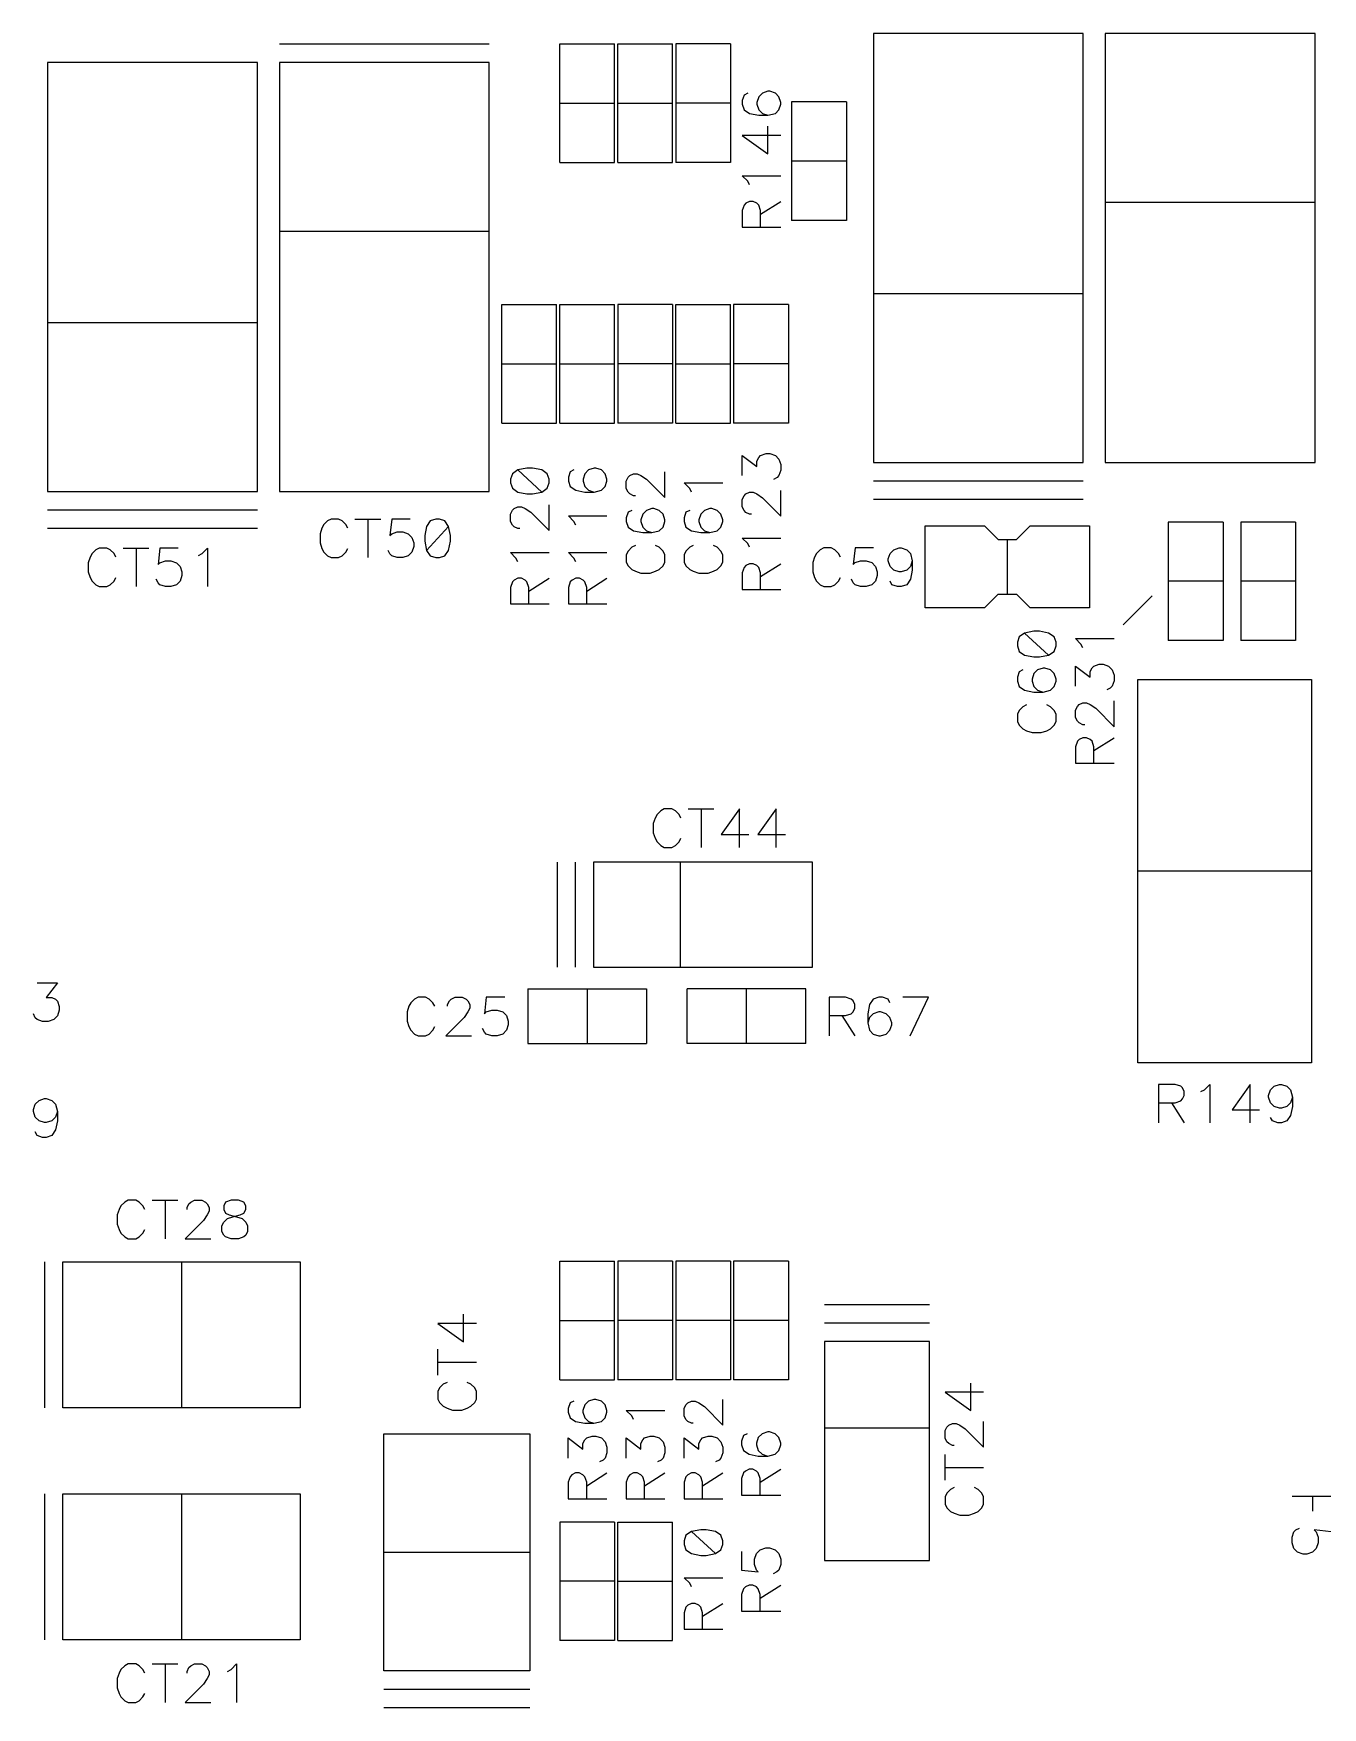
# Model space of a CAD drawing. Extents: x 295 to 953, y 10 to 290.
# Drawn here: x 650.1 to 715.1, y 92.8 to 177.2 of the extents above; entities that cross this region are included whole.
import ezdxf

# ---------------------------------------------------------------- set-up
doc = ezdxf.new("R2010")
doc.units = 0
doc.header["$LTSCALE"] = 5
doc.header["$MEASUREMENT"] = 0
doc.layers.add('DV-PEI-A6_BSK', color=2, linetype='CONTINUOUS')

msp = doc.modelspace()

# ---------------------------------------------------------------- linework, layer by layer
at = {"layer": 'DV-PEI-A6_BSK', "color": 7}
for p, q in [((692.46, 177.168), (692.46, 155.547)), ((703.04, 177.168), (692.46, 177.168)), ((703.04, 155.547), (703.04, 177.168)), ((704.144, 177.168), (704.144, 155.547)), ((714.724, 177.168), (704.144, 177.168)), ((714.724, 155.547), (714.724, 177.168)), ((673.099, 176.625), (662.519, 176.625)), ((676.651, 170.672), (676.651, 176.648)), ((676.651, 176.648), (679.414, 176.648)), ((679.414, 170.672), (679.414, 176.648)), ((679.572, 170.672), (679.572, 176.648)), ((679.572, 176.648), (682.335, 176.648)), ((682.335, 170.672), (682.335, 176.648)), ((682.493, 176.648), (682.493, 170.672)), ((685.256, 176.648), (682.493, 176.648)), ((685.256, 176.648), (685.256, 170.672)), ((650.835, 175.707), (650.835, 154.086)), ((661.415, 175.707), (650.835, 175.707)), ((661.415, 154.086), (661.415, 175.707)), ((662.519, 175.707), (662.519, 154.086)), ((673.099, 175.707), (662.519, 175.707)), ((673.099, 154.086), (673.099, 175.707)), ((685.946, 174.066), (685.852, 173.791)), ((685.852, 173.791), (685.852, 173.604)), ((686.127, 174.159), (685.946, 174.066)), ((686.682, 173.972), (686.588, 173.698)), ((686.869, 174.159), (686.682, 173.972)), ((687.143, 174.253), (686.869, 174.159)), ((687.237, 174.253), (687.143, 174.253)), ((687.517, 174.159), (687.237, 174.253)), ((687.698, 173.972), (687.517, 174.159)), ((687.792, 173.698), (687.698, 173.972)), ((676.651, 173.663), (679.414, 173.663)), ((679.572, 173.663), (682.335, 173.663)), ((685.256, 173.663), (682.493, 173.663)), ((685.852, 173.604), (685.946, 173.324)), ((685.946, 173.324), (686.22, 173.143)), ((686.22, 173.143), (686.682, 173.049)), ((686.588, 173.698), (686.588, 173.604)), ((686.588, 173.604), (686.682, 173.324)), ((686.682, 173.324), (686.869, 173.143)), ((686.682, 173.049), (687.143, 173.049)), ((686.869, 173.143), (687.143, 173.049)), ((687.143, 173.049), (687.517, 173.143)), ((687.517, 173.143), (687.698, 173.324)), ((687.698, 173.324), (687.792, 173.604)), ((687.792, 173.604), (687.792, 173.698)), ((688.335, 173.727), (688.335, 167.751)), ((691.098, 173.727), (688.335, 173.727)), ((691.098, 173.727), (691.098, 167.751)), ((687.143, 171.11), (687.143, 172.494)), ((687.792, 172.033), (685.852, 172.033)), ((685.852, 172.033), (687.143, 171.11)), ((676.651, 170.672), (679.414, 170.672)), ((679.572, 170.672), (682.335, 170.672)), ((685.256, 170.672), (682.493, 170.672)), ((691.098, 170.742), (688.335, 170.742)), ((686.127, 169.719), (685.852, 170)), ((685.852, 170), (687.792, 170)), ((686.22, 169.538), (686.127, 169.719)), ((685.946, 168.522), (685.852, 168.241)), ((685.852, 168.241), (685.852, 167.412)), ((686.033, 168.615), (685.946, 168.522)), ((686.22, 168.703), (686.033, 168.615)), ((686.407, 168.703), (686.22, 168.703)), ((686.588, 168.615), (686.407, 168.703)), ((686.682, 168.522), (686.588, 168.615)), ((686.775, 168.241), (686.682, 168.522)), ((686.775, 168.06), (687.792, 168.703)), ((686.775, 167.412), (686.775, 168.241)), ((714.724, 168.656), (704.144, 168.656)), ((673.099, 167.196), (662.519, 167.196)), ((685.852, 167.412), (687.792, 167.412)), ((691.098, 167.751), (688.335, 167.751)), ((692.46, 164.059), (703.04, 164.059)), ((673.73, 157.527), (673.73, 163.504)), ((673.73, 163.504), (676.493, 163.504)), ((676.493, 157.527), (676.493, 163.504)), ((676.651, 157.527), (676.651, 163.504)), ((676.651, 163.504), (679.414, 163.504)), ((679.414, 157.527), (679.414, 163.504)), ((679.572, 163.504), (679.572, 157.527)), ((682.335, 163.504), (679.572, 163.504)), ((682.335, 163.504), (682.335, 157.527)), ((682.493, 157.527), (682.493, 163.504)), ((682.493, 163.504), (685.256, 163.504)), ((685.256, 157.527), (685.256, 163.504)), ((685.414, 163.504), (685.414, 157.527)), ((688.177, 163.504), (685.414, 163.504)), ((688.177, 163.504), (688.177, 157.527)), ((650.835, 162.598), (661.415, 162.598)), ((673.73, 160.518), (676.493, 160.518)), ((676.651, 160.518), (679.414, 160.518)), ((682.335, 160.518), (679.572, 160.518)), ((682.493, 160.518), (685.256, 160.518)), ((688.177, 160.518), (685.414, 160.518)), ((673.73, 157.527), (676.493, 157.527)), ((676.651, 157.527), (679.414, 157.527)), ((682.335, 157.527), (679.572, 157.527)), ((682.493, 157.527), (685.256, 157.527)), ((688.177, 157.527), (685.414, 157.527)), ((674.998, 155.266), (674.536, 155.173)), ((675.278, 155.266), (674.998, 155.266)), ((675.74, 155.173), (675.278, 155.266)), ((678.38, 155.266), (678.106, 155.173)), ((678.474, 155.266), (678.38, 155.266)), ((678.754, 155.173), (678.474, 155.266)), ((685.852, 154.887), (685.852, 155.903)), ((685.852, 155.903), (686.588, 155.348)), ((686.588, 155.623), (686.682, 155.81)), ((686.588, 155.348), (686.588, 155.623)), ((686.682, 155.81), (686.775, 155.903)), ((686.775, 155.903), (687.05, 155.997)), ((687.05, 155.997), (687.237, 155.997)), ((687.237, 155.997), (687.517, 155.903)), ((687.517, 155.903), (687.698, 155.716)), ((687.698, 155.716), (687.792, 155.442)), ((687.792, 155.442), (687.792, 155.161)), ((692.46, 155.547), (703.04, 155.547)), ((704.144, 155.547), (714.724, 155.547)), ((674.262, 154.986), (674.168, 154.711)), ((674.168, 154.711), (674.168, 154.524)), ((674.168, 154.524), (674.262, 154.25)), ((674.536, 155.173), (674.262, 154.986)), ((674.536, 155.173), (675.74, 154.063)), ((676.014, 154.986), (675.74, 155.173)), ((676.108, 154.711), (676.014, 154.986)), ((676.014, 154.25), (676.108, 154.524)), ((676.108, 154.524), (676.108, 154.711)), ((677.183, 155.079), (677.089, 154.805)), ((677.089, 154.805), (677.089, 154.618)), ((677.089, 154.618), (677.183, 154.337)), ((677.364, 155.173), (677.183, 155.079)), ((677.919, 154.986), (677.825, 154.711)), ((677.825, 154.711), (677.825, 154.618)), ((677.825, 154.618), (677.919, 154.337)), ((678.106, 155.173), (677.919, 154.986)), ((678.935, 154.986), (678.754, 155.173)), ((679.029, 154.711), (678.935, 154.986)), ((678.935, 154.337), (679.029, 154.618)), ((679.029, 154.618), (679.029, 154.711)), ((679.999, 154.618), (680.092, 154.805)), ((679.999, 154.244), (679.999, 154.618)), ((680.092, 154.805), (680.186, 154.898)), ((680.186, 154.898), (680.367, 154.986)), ((680.367, 154.986), (680.554, 154.986)), ((680.554, 154.986), (680.741, 154.898)), ((680.741, 154.898), (681.021, 154.711)), ((681.021, 154.711), (681.95, 153.782)), ((681.95, 153.782), (681.95, 155.079)), ((683.2, 154.244), (682.92, 154.524)), ((682.92, 154.524), (684.871, 154.524)), ((687.605, 154.793), (687.424, 154.7)), ((687.698, 154.887), (687.605, 154.793)), ((687.792, 155.161), (687.698, 154.887)), ((692.46, 154.63), (703.04, 154.63)), ((650.835, 154.086), (661.415, 154.086)), ((662.519, 154.086), (673.099, 154.086)), ((674.262, 154.25), (674.536, 154.063)), ((674.536, 154.063), (674.998, 153.969)), ((674.998, 153.969), (675.278, 153.969)), ((675.278, 153.969), (675.74, 154.063)), ((675.74, 154.063), (676.014, 154.25)), ((677.183, 154.337), (677.457, 154.156)), ((677.457, 154.156), (677.919, 154.063)), ((677.919, 154.337), (678.106, 154.156)), ((677.919, 154.063), (678.38, 154.063)), ((678.106, 154.156), (678.38, 154.063)), ((678.38, 154.063), (678.754, 154.156)), ((678.754, 154.156), (678.935, 154.337)), ((680.092, 154.063), (679.999, 154.244)), ((680.186, 153.969), (680.092, 154.063)), ((680.367, 153.876), (680.186, 153.969)), ((680.46, 153.876), (680.367, 153.876)), ((683.288, 154.063), (683.2, 154.244)), ((685.852, 153.683), (685.946, 153.87)), ((685.852, 153.315), (685.852, 153.683)), ((685.946, 153.87), (686.033, 153.964)), ((686.033, 153.964), (686.22, 154.051)), ((686.22, 154.051), (686.407, 154.051)), ((686.407, 154.051), (686.588, 153.964)), ((686.588, 153.964), (686.869, 153.777)), ((686.869, 153.777), (687.792, 152.854)), ((687.792, 152.854), (687.792, 154.145)), ((692.46, 153.706), (703.04, 153.706)), ((650.835, 153.169), (661.415, 153.169)), ((665.125, 152.702), (664.944, 152.608)), ((665.499, 152.702), (665.125, 152.702)), ((665.68, 152.608), (665.499, 152.702)), ((666.328, 152.702), (667.625, 152.702)), ((666.977, 152.702), (666.977, 150.756)), ((668.18, 152.702), (668.087, 151.866)), ((669.103, 152.702), (668.18, 152.702)), ((670.4, 152.702), (670.12, 152.608)), ((670.581, 152.702), (670.4, 152.702)), ((670.862, 152.608), (670.581, 152.702)), ((674.168, 152.953), (674.262, 153.14)), ((674.168, 152.585), (674.168, 152.953)), ((674.262, 153.14), (674.349, 153.233)), ((674.349, 153.233), (674.536, 153.321)), ((674.536, 153.321), (674.723, 153.321)), ((674.723, 153.321), (674.904, 153.233)), ((674.904, 153.233), (675.185, 153.046)), ((675.185, 153.046), (676.108, 152.123)), ((676.108, 152.123), (676.108, 153.414)), ((677.364, 152.585), (677.089, 152.859)), ((677.089, 152.859), (679.029, 152.859)), ((680.092, 153.04), (679.999, 152.76)), ((679.999, 152.76), (679.999, 152.573)), ((680.279, 153.134), (680.092, 153.04)), ((680.834, 152.947), (680.741, 152.667)), ((681.021, 153.134), (680.834, 152.947)), ((681.296, 153.227), (681.021, 153.134)), ((681.389, 153.227), (681.296, 153.227)), ((681.669, 153.134), (681.389, 153.227)), ((681.856, 152.947), (681.669, 153.134)), ((681.95, 152.667), (681.856, 152.947)), ((683.013, 153.04), (682.92, 152.76)), ((682.92, 152.76), (682.92, 152.573)), ((683.2, 153.134), (683.013, 153.04)), ((683.755, 152.947), (683.662, 152.667)), ((683.942, 153.134), (683.755, 152.947)), ((684.217, 153.227), (683.942, 153.134)), ((684.31, 153.227), (684.217, 153.227)), ((684.59, 153.134), (684.31, 153.227)), ((684.777, 152.947), (684.59, 153.134)), ((684.871, 152.667), (684.777, 152.947)), ((685.946, 153.128), (685.852, 153.315)), ((686.033, 153.035), (685.946, 153.128)), ((686.22, 152.947), (686.033, 153.035)), ((686.314, 152.947), (686.22, 152.947)), ((650.835, 152.246), (661.415, 152.246)), ((664.663, 152.234), (664.57, 151.96)), ((664.57, 151.96), (664.57, 151.498)), ((664.757, 152.421), (664.663, 152.234)), ((664.944, 152.608), (664.757, 152.421)), ((665.867, 152.421), (665.68, 152.608)), ((665.96, 152.234), (665.867, 152.421)), ((668.087, 151.866), (668.18, 151.96)), ((668.18, 151.96), (668.455, 152.053)), ((668.455, 152.053), (668.735, 152.053)), ((668.735, 152.053), (669.01, 151.96)), ((669.01, 151.96), (669.197, 151.773)), ((669.939, 152.328), (669.845, 151.866)), ((669.845, 151.866), (669.845, 151.592)), ((670.12, 152.608), (669.939, 152.328)), ((671.049, 152.328), (669.939, 151.124)), ((671.049, 152.328), (670.862, 152.608)), ((671.136, 151.866), (671.049, 152.328)), ((671.136, 151.592), (671.136, 151.866)), ((674.262, 152.398), (674.168, 152.585)), ((674.349, 152.304), (674.262, 152.398)), ((674.536, 152.217), (674.349, 152.304)), ((674.63, 152.217), (674.536, 152.217)), ((677.457, 152.398), (677.364, 152.585)), ((679.999, 152.573), (680.092, 152.299)), ((680.092, 152.299), (680.367, 152.112)), ((680.367, 152.112), (680.834, 152.018)), ((680.741, 152.667), (680.741, 152.573)), ((680.741, 152.573), (680.834, 152.299)), ((680.834, 152.299), (681.021, 152.112)), ((680.834, 152.018), (681.296, 152.018)), ((681.021, 152.112), (681.296, 152.018)), ((681.296, 152.018), (681.669, 152.112)), ((681.669, 152.112), (681.856, 152.299)), ((681.856, 152.299), (681.95, 152.573)), ((681.95, 152.573), (681.95, 152.667)), ((682.92, 152.573), (683.013, 152.299)), ((683.013, 152.299), (683.288, 152.112)), ((683.288, 152.112), (683.755, 152.018)), ((683.662, 152.667), (683.662, 152.573)), ((683.662, 152.573), (683.755, 152.299)), ((683.755, 152.299), (683.942, 152.112)), ((683.755, 152.018), (684.217, 152.018)), ((683.942, 152.112), (684.217, 152.018)), ((684.217, 152.018), (684.59, 152.112)), ((684.59, 152.112), (684.777, 152.299)), ((684.777, 152.299), (684.871, 152.573)), ((684.871, 152.573), (684.871, 152.667)), ((695.071, 148.221), (695.071, 152.363)), ((695.071, 152.363), (698.062, 152.363)), ((698.062, 152.363), (698.751, 151.673)), ((699.669, 151.673), (700.358, 152.363)), ((700.358, 152.363), (703.349, 152.363)), ((703.349, 152.363), (703.349, 148.221)), ((707.322, 152.55), (707.322, 146.573)), ((710.085, 152.55), (707.322, 152.55)), ((710.085, 152.55), (710.085, 146.573)), ((710.973, 152.55), (710.973, 146.573)), ((713.736, 152.55), (710.973, 152.55)), ((713.736, 152.55), (713.736, 146.573)), ((653.26, 151.148), (653.073, 150.961)), ((653.441, 151.241), (653.26, 151.148)), ((653.815, 151.241), (653.441, 151.241)), ((653.996, 151.148), (653.815, 151.241)), ((654.183, 150.961), (653.996, 151.148)), ((654.644, 151.241), (655.941, 151.241)), ((655.293, 151.241), (655.293, 149.296)), ((656.496, 151.241), (656.403, 150.406)), ((657.419, 151.241), (656.496, 151.241)), ((658.623, 150.961), (658.897, 151.241)), ((658.897, 151.241), (658.897, 149.296)), ((664.57, 151.498), (664.663, 151.218)), ((664.663, 151.218), (664.757, 151.037)), ((664.757, 151.037), (664.944, 150.85)), ((665.68, 150.85), (665.867, 151.037)), ((665.867, 151.037), (665.96, 151.218)), ((668.087, 150.943), (667.993, 151.124)), ((669.197, 151.037), (669.01, 150.85)), ((669.197, 151.773), (669.29, 151.498)), ((669.29, 151.311), (669.197, 151.037)), ((669.29, 151.498), (669.29, 151.311)), ((669.845, 151.592), (669.939, 151.124)), ((669.939, 151.124), (670.12, 150.85)), ((670.862, 150.85), (671.049, 151.124)), ((671.049, 151.124), (671.136, 151.592)), ((674.443, 150.733), (674.168, 151.013)), ((674.168, 151.013), (676.108, 151.013)), ((677.364, 150.733), (677.089, 151.013)), ((677.089, 151.013), (679.029, 151.013)), ((680.092, 151.089), (679.999, 150.902)), ((680.279, 151.276), (680.092, 151.089)), ((680.46, 151.37), (680.279, 151.276)), ((681.669, 151.276), (681.483, 151.37)), ((681.856, 151.089), (681.669, 151.276)), ((681.95, 150.902), (681.856, 151.089)), ((683.013, 151.089), (682.92, 150.902)), ((683.2, 151.276), (683.013, 151.089)), ((683.381, 151.37), (683.2, 151.276)), ((684.59, 151.276), (684.404, 151.37)), ((684.777, 151.089), (684.59, 151.276)), ((684.871, 150.902), (684.777, 151.089)), ((686.127, 151.463), (685.852, 151.744)), ((685.852, 151.744), (687.792, 151.744)), ((686.22, 151.282), (686.127, 151.463)), ((689.772, 151.154), (689.585, 150.967)), ((689.959, 151.247), (689.772, 151.154)), ((690.327, 151.247), (689.959, 151.247)), ((690.514, 151.154), (690.327, 151.247)), ((690.701, 150.967), (690.514, 151.154)), ((691.537, 151.247), (691.443, 150.412)), ((692.466, 151.247), (691.537, 151.247)), ((693.301, 150.967), (693.488, 151.154)), ((693.488, 151.154), (693.762, 151.247)), ((693.762, 151.247), (693.856, 151.247)), ((693.856, 151.247), (694.136, 151.154)), ((694.136, 151.154), (694.323, 150.967)), ((698.751, 151.673), (699.669, 151.673)), ((699.207, 151.673), (699.207, 148.91)), ((652.979, 150.774), (652.886, 150.499)), ((652.886, 150.499), (652.886, 150.038)), ((653.073, 150.961), (652.979, 150.774)), ((654.276, 150.774), (654.183, 150.961)), ((656.403, 150.406), (656.496, 150.499)), ((656.496, 150.499), (656.771, 150.593)), ((656.771, 150.593), (657.051, 150.593)), ((657.051, 150.593), (657.326, 150.499)), ((657.326, 150.499), (657.513, 150.312)), ((657.513, 150.312), (657.606, 150.038)), ((658.436, 150.867), (658.623, 150.961)), ((664.944, 150.85), (665.125, 150.756)), ((665.125, 150.756), (665.499, 150.756)), ((665.499, 150.756), (665.68, 150.85)), ((668.18, 150.85), (668.087, 150.943)), ((668.455, 150.756), (668.18, 150.85)), ((668.735, 150.756), (668.455, 150.756)), ((669.01, 150.85), (668.735, 150.756)), ((670.12, 150.85), (670.4, 150.756)), ((670.4, 150.756), (670.581, 150.756)), ((670.581, 150.756), (670.862, 150.85)), ((674.536, 150.552), (674.443, 150.733)), ((677.457, 150.552), (677.364, 150.733)), ((679.999, 150.902), (679.999, 150.534)), ((679.999, 150.534), (680.092, 150.347)), ((680.092, 150.347), (680.279, 150.16)), ((680.279, 150.16), (680.46, 150.067)), ((681.483, 150.067), (681.669, 150.16)), ((681.669, 150.16), (681.856, 150.347)), ((681.856, 150.347), (681.95, 150.534)), ((681.95, 150.534), (681.95, 150.902)), ((682.92, 150.902), (682.92, 150.534)), ((682.92, 150.534), (683.013, 150.347)), ((683.013, 150.347), (683.2, 150.16)), ((683.2, 150.16), (683.381, 150.067)), ((684.404, 150.067), (684.59, 150.16)), ((684.59, 150.16), (684.777, 150.347)), ((684.777, 150.347), (684.871, 150.534)), ((684.871, 150.534), (684.871, 150.902)), ((685.946, 150.266), (685.852, 149.985)), ((686.033, 150.359), (685.946, 150.266)), ((686.22, 150.447), (686.033, 150.359)), ((686.407, 150.447), (686.22, 150.447)), ((686.588, 150.359), (686.407, 150.447)), ((686.682, 150.266), (686.588, 150.359)), ((686.775, 149.985), (686.682, 150.266)), ((686.775, 149.804), (687.792, 150.447)), ((689.492, 150.785), (689.404, 150.505)), ((689.404, 150.505), (689.404, 150.044)), ((689.585, 150.967), (689.492, 150.785)), ((690.795, 150.785), (690.701, 150.967)), ((691.443, 150.412), (691.537, 150.505)), ((691.537, 150.505), (691.817, 150.599)), ((691.817, 150.599), (692.092, 150.599)), ((692.092, 150.599), (692.372, 150.505)), ((692.372, 150.505), (692.559, 150.318)), ((692.559, 150.318), (692.652, 150.044)), ((693.207, 150.692), (693.301, 150.967)), ((693.207, 150.599), (693.207, 150.692)), ((693.301, 150.318), (693.207, 150.599)), ((693.488, 150.131), (693.301, 150.318)), ((694.323, 150.318), (694.136, 150.131)), ((694.323, 150.967), (694.411, 150.599)), ((694.411, 150.599), (694.323, 150.318)), ((694.411, 150.599), (694.411, 150.131)), ((652.886, 150.038), (652.979, 149.757)), ((652.979, 149.757), (653.073, 149.576)), ((653.073, 149.576), (653.26, 149.389)), ((653.26, 149.389), (653.441, 149.296)), ((653.815, 149.296), (653.996, 149.389)), ((653.996, 149.389), (654.183, 149.576)), ((654.183, 149.576), (654.276, 149.757)), ((656.403, 149.483), (656.309, 149.664)), ((656.496, 149.389), (656.403, 149.483)), ((656.771, 149.296), (656.496, 149.389)), ((657.326, 149.389), (657.051, 149.296)), ((657.513, 149.576), (657.326, 149.389)), ((657.606, 149.851), (657.513, 149.576)), ((657.606, 150.038), (657.606, 149.851)), ((674.262, 149.535), (674.168, 149.255)), ((674.349, 149.629), (674.262, 149.535)), ((674.536, 149.716), (674.349, 149.629)), ((674.723, 149.716), (674.536, 149.716)), ((674.904, 149.629), (674.723, 149.716)), ((674.998, 149.535), (674.904, 149.629)), ((675.091, 149.255), (674.998, 149.535)), ((675.091, 149.074), (676.108, 149.716)), ((677.183, 149.535), (677.089, 149.255)), ((677.27, 149.629), (677.183, 149.535)), ((677.457, 149.716), (677.27, 149.629)), ((677.644, 149.716), (677.457, 149.716)), ((677.825, 149.629), (677.644, 149.716)), ((677.919, 149.535), (677.825, 149.629)), ((678.012, 149.255), (677.919, 149.535)), ((678.012, 149.074), (679.029, 149.716)), ((680.46, 150.067), (680.741, 149.979)), ((680.741, 149.979), (681.202, 149.979)), ((681.202, 149.979), (681.483, 150.067)), ((683.381, 150.067), (683.662, 149.979)), ((683.662, 149.979), (684.123, 149.979)), ((684.123, 149.979), (684.404, 150.067)), ((685.852, 149.985), (685.852, 149.156)), ((686.775, 149.156), (686.775, 149.985)), ((689.404, 150.044), (689.492, 149.763)), ((689.492, 149.763), (689.585, 149.576)), ((689.585, 149.576), (689.772, 149.389)), ((689.772, 149.389), (689.959, 149.296)), ((690.327, 149.296), (690.514, 149.389)), ((690.514, 149.389), (690.701, 149.576)), ((690.701, 149.576), (690.795, 149.763)), ((691.443, 149.483), (691.35, 149.67)), ((691.537, 149.389), (691.443, 149.483)), ((691.817, 149.296), (691.537, 149.389)), ((692.372, 149.389), (692.092, 149.296)), ((692.559, 149.576), (692.372, 149.389)), ((692.652, 149.857), (692.559, 149.576)), ((692.652, 150.044), (692.652, 149.857)), ((693.394, 149.389), (693.301, 149.576)), ((693.669, 149.296), (693.394, 149.389)), ((693.762, 150.044), (693.488, 150.131)), ((693.856, 150.044), (693.762, 150.044)), ((694.136, 150.131), (693.856, 150.044)), ((694.136, 149.389), (693.856, 149.296)), ((694.323, 149.67), (694.136, 149.389)), ((694.411, 150.131), (694.323, 149.67)), ((710.085, 149.564), (707.322, 149.564)), ((713.736, 149.564), (710.973, 149.564)), ((653.441, 149.296), (653.815, 149.296)), ((657.051, 149.296), (656.771, 149.296)), ((674.168, 149.255), (674.168, 148.425)), ((675.091, 148.425), (675.091, 149.255)), ((677.089, 149.255), (677.089, 148.425)), ((678.012, 148.425), (678.012, 149.255)), ((685.852, 149.156), (687.792, 149.156)), ((689.959, 149.296), (690.327, 149.296)), ((692.092, 149.296), (691.817, 149.296)), ((693.856, 149.296), (693.669, 149.296)), ((698.751, 148.91), (698.062, 148.221)), ((698.751, 148.91), (699.669, 148.91)), ((700.358, 148.221), (699.669, 148.91)), ((706.51, 148.834), (705.049, 147.374)), ((674.168, 148.425), (676.108, 148.425)), ((677.089, 148.425), (679.029, 148.425)), ((698.062, 148.221), (695.071, 148.221)), ((703.349, 148.221), (700.358, 148.221)), ((700.083, 146.953), (699.809, 146.772)), ((700.551, 147.047), (700.083, 146.953)), ((700.083, 146.953), (701.293, 145.843)), ((700.831, 147.047), (700.551, 147.047)), ((701.293, 146.953), (700.831, 147.047)), ((701.573, 146.772), (701.293, 146.953)), ((699.809, 146.772), (699.715, 146.492)), ((699.715, 146.492), (699.715, 146.305)), ((699.715, 146.305), (699.809, 146.03)), ((699.809, 146.03), (700.083, 145.843)), ((701.293, 145.843), (701.573, 146.03)), ((701.667, 146.492), (701.573, 146.772)), ((701.573, 146.03), (701.667, 146.305)), ((701.667, 146.305), (701.667, 146.492)), ((702.923, 146.398), (702.648, 146.679)), ((702.648, 146.679), (704.588, 146.679)), ((703.016, 146.217), (702.923, 146.398)), ((710.085, 146.573), (707.322, 146.573)), ((713.736, 146.573), (710.973, 146.573)), ((699.996, 145.101), (699.809, 145.008)), ((700.083, 145.843), (700.551, 145.75)), ((700.551, 145.75), (700.831, 145.75)), ((700.738, 145.101), (700.551, 144.914)), ((701.012, 145.195), (700.738, 145.101)), ((700.831, 145.75), (701.293, 145.843)), ((701.106, 145.195), (701.012, 145.195)), ((701.386, 145.101), (701.106, 145.195)), ((701.573, 144.914), (701.386, 145.101)), ((702.648, 144.272), (702.648, 145.288)), ((702.648, 145.288), (703.384, 144.739)), ((703.384, 145.014), (703.478, 145.201)), ((703.478, 145.201), (703.571, 145.288)), ((703.571, 145.288), (703.846, 145.382)), ((703.846, 145.382), (704.033, 145.382)), ((704.033, 145.382), (704.313, 145.288)), ((704.313, 145.288), (704.494, 145.107)), ((704.494, 145.107), (704.588, 144.827)), ((699.809, 145.008), (699.715, 144.727)), ((699.715, 144.727), (699.715, 144.54)), ((699.715, 144.54), (699.809, 144.266)), ((699.809, 144.266), (700.083, 144.079)), ((700.551, 144.914), (700.457, 144.634)), ((700.457, 144.634), (700.457, 144.54)), ((700.457, 144.54), (700.551, 144.266)), ((700.551, 144.266), (700.738, 144.079)), ((701.386, 144.079), (701.573, 144.266)), ((701.667, 144.634), (701.573, 144.914)), ((701.573, 144.266), (701.667, 144.54)), ((701.667, 144.54), (701.667, 144.634)), ((703.384, 144.739), (703.384, 145.014)), ((704.494, 144.272), (704.401, 144.184)), ((704.588, 144.552), (704.494, 144.272)), ((704.588, 144.827), (704.588, 144.552)), ((705.791, 125.297), (705.791, 144.616)), ((705.791, 144.616), (714.537, 144.616)), ((714.537, 144.616), (714.537, 125.297)), ((700.083, 144.079), (700.551, 143.985)), ((700.551, 143.985), (701.012, 143.985)), ((700.738, 144.079), (701.012, 143.985)), ((701.012, 143.985), (701.386, 144.079)), ((702.829, 143.349), (703.016, 143.442)), ((703.016, 143.442), (703.203, 143.442)), ((703.203, 143.442), (703.384, 143.349)), ((704.401, 144.184), (704.22, 144.091)), ((704.588, 142.239), (704.588, 143.536)), ((699.809, 143.057), (699.715, 142.87)), ((699.715, 142.87), (699.715, 142.502)), ((699.996, 143.243), (699.809, 143.057)), ((700.177, 143.337), (699.996, 143.243)), ((701.386, 143.243), (701.199, 143.337)), ((701.573, 143.057), (701.386, 143.243)), ((701.667, 142.87), (701.573, 143.057)), ((701.667, 142.502), (701.667, 142.87)), ((702.648, 143.074), (702.742, 143.255)), ((702.648, 142.7), (702.648, 143.074)), ((702.742, 142.519), (702.648, 142.7)), ((702.742, 143.255), (702.829, 143.349)), ((703.384, 143.349), (703.665, 143.168)), ((703.665, 143.168), (704.588, 142.239)), ((699.715, 142.502), (699.809, 142.315)), ((699.809, 142.315), (699.996, 142.128)), ((699.996, 142.128), (700.177, 142.034)), ((700.177, 142.034), (700.457, 141.947)), ((700.457, 141.947), (700.919, 141.947)), ((700.919, 141.947), (701.199, 142.034)), ((701.199, 142.034), (701.386, 142.128)), ((701.386, 142.128), (701.573, 142.315)), ((701.573, 142.315), (701.667, 142.502)), ((702.829, 142.426), (702.742, 142.519)), ((703.016, 142.332), (702.829, 142.426)), ((703.11, 142.332), (703.016, 142.332)), ((702.742, 141.503), (702.648, 141.222)), ((702.648, 141.222), (702.648, 140.393)), ((702.829, 141.596), (702.742, 141.503)), ((703.016, 141.684), (702.829, 141.596)), ((703.203, 141.684), (703.016, 141.684)), ((703.384, 141.596), (703.203, 141.684)), ((703.478, 141.503), (703.384, 141.596)), ((703.571, 141.222), (703.478, 141.503)), ((703.571, 141.041), (704.588, 141.684)), ((703.571, 140.393), (703.571, 141.222)), ((702.648, 140.393), (704.588, 140.393)), ((681.459, 137.629), (681.366, 137.355)), ((681.553, 137.816), (681.459, 137.629)), ((681.74, 138.003), (681.553, 137.816)), ((681.921, 138.097), (681.74, 138.003)), ((682.295, 138.097), (681.921, 138.097)), ((682.476, 138.003), (682.295, 138.097)), ((682.663, 137.816), (682.476, 138.003)), ((682.756, 137.629), (682.663, 137.816)), ((683.124, 138.097), (684.421, 138.097)), ((683.773, 138.097), (683.773, 136.151)), ((685.712, 138.097), (684.789, 136.8)), ((685.712, 136.151), (685.712, 138.097)), ((687.564, 138.097), (686.641, 136.8)), ((687.564, 136.151), (687.564, 138.097)), ((681.366, 137.355), (681.366, 136.893)), ((681.366, 136.893), (681.459, 136.613)), ((684.789, 136.8), (686.18, 136.8)), ((686.641, 136.8), (688.026, 136.8)), ((681.459, 136.613), (681.553, 136.432)), ((681.553, 136.432), (681.74, 136.245)), ((681.74, 136.245), (681.921, 136.151)), ((681.921, 136.151), (682.295, 136.151)), ((682.295, 136.151), (682.476, 136.245)), ((682.476, 136.245), (682.663, 136.432)), ((682.663, 136.432), (682.756, 136.613)), ((676.517, 135.409), (676.517, 130.122)), ((677.434, 135.409), (677.434, 130.122)), ((678.357, 135.409), (678.357, 130.122)), ((682.265, 135.409), (678.357, 135.409)), ((683.299, 135.409), (682.265, 135.409)), ((682.727, 135.409), (682.727, 130.122)), ((684.567, 135.409), (683.299, 135.409)), ((685.256, 135.409), (684.567, 135.409)), ((689.393, 135.409), (685.256, 135.409)), ((689.393, 130.122), (689.393, 135.409)), ((714.537, 134.959), (705.791, 134.959)), ((678.357, 130.122), (682.265, 130.122)), ((682.265, 130.122), (683.299, 130.122)), ((683.299, 130.122), (684.567, 130.122)), ((684.567, 130.122), (685.256, 130.122)), ((685.256, 130.122), (689.393, 130.122)), ((650.31, 129.339), (651.326, 129.339)), ((651.326, 129.339), (650.771, 128.598)), ((650.771, 128.598), (651.052, 128.598)), ((651.052, 128.598), (651.239, 128.504)), ((651.239, 128.504), (651.326, 128.411)), ((651.326, 128.411), (651.42, 128.136)), ((669.138, 128.329), (669.045, 128.148)), ((669.325, 128.516), (669.138, 128.329)), ((669.512, 128.609), (669.325, 128.516)), ((669.88, 128.609), (669.512, 128.609)), ((670.067, 128.516), (669.88, 128.609)), ((670.254, 128.329), (670.067, 128.516)), ((670.348, 128.148), (670.254, 128.329)), ((670.996, 128.241), (671.09, 128.422)), ((670.996, 128.148), (670.996, 128.241)), ((671.09, 128.422), (671.183, 128.516)), ((671.183, 128.516), (671.37, 128.609)), ((671.37, 128.609), (671.738, 128.609)), ((671.738, 128.609), (671.925, 128.516)), ((671.925, 128.516), (672.019, 128.422)), ((672.019, 128.422), (672.112, 128.241)), ((672.112, 128.241), (672.112, 128.054)), ((672.947, 128.609), (672.854, 127.774)), ((673.876, 128.609), (672.947, 128.609)), ((675.045, 129.036), (681.021, 129.036)), ((675.045, 129.036), (675.045, 126.272)), ((678.03, 129.036), (678.03, 126.272)), ((681.021, 129.036), (681.021, 126.272)), ((689.054, 129.036), (683.077, 129.036)), ((683.077, 126.272), (683.077, 129.036)), ((686.063, 126.272), (686.063, 129.036)), ((689.054, 126.272), (689.054, 129.036)), ((691.058, 128.609), (690.222, 128.609)), ((690.222, 128.609), (690.222, 126.658)), ((691.338, 128.516), (691.058, 128.609)), ((691.431, 128.422), (691.338, 128.516)), ((691.525, 128.241), (691.431, 128.422)), ((691.525, 128.054), (691.525, 128.241)), ((692.267, 128.241), (692.173, 127.774)), ((692.454, 128.516), (692.267, 128.241)), ((692.728, 128.609), (692.454, 128.516)), ((692.915, 128.609), (692.728, 128.609)), ((693.196, 128.516), (692.915, 128.609)), ((693.289, 128.329), (693.196, 128.516)), ((695.235, 128.609), (693.938, 128.609)), ((694.306, 126.658), (695.235, 128.609)), ((650.216, 127.575), (650.123, 127.762)), ((650.31, 127.482), (650.216, 127.575)), ((650.584, 127.388), (650.31, 127.482)), ((650.865, 127.388), (650.584, 127.388)), ((651.145, 127.482), (650.865, 127.388)), ((651.326, 127.669), (651.145, 127.482)), ((651.42, 127.949), (651.326, 127.669)), ((651.42, 128.136), (651.42, 127.949)), ((669.045, 128.148), (668.957, 127.867)), ((668.957, 127.867), (668.957, 127.406)), ((668.957, 127.406), (669.045, 127.125)), ((671.832, 127.587), (670.903, 126.658)), ((672.019, 127.867), (671.832, 127.587)), ((672.112, 128.054), (672.019, 127.867)), ((672.854, 127.774), (672.947, 127.867)), ((672.947, 127.867), (673.222, 127.961)), ((673.222, 127.961), (673.502, 127.961)), ((673.502, 127.961), (673.783, 127.867)), ((673.783, 127.867), (673.964, 127.68)), ((673.964, 127.68), (674.057, 127.406)), ((674.057, 127.406), (674.057, 127.219)), ((690.222, 127.68), (691.058, 127.68)), ((690.876, 127.68), (691.525, 126.658)), ((691.058, 127.68), (691.338, 127.774)), ((691.338, 127.774), (691.431, 127.867)), ((691.431, 127.867), (691.525, 128.054)), ((692.173, 127.774), (692.173, 127.312)), ((692.267, 127.587), (692.173, 127.312)), ((692.454, 127.774), (692.267, 127.587)), ((692.728, 127.867), (692.454, 127.774)), ((692.822, 127.867), (692.728, 127.867)), ((693.102, 127.774), (692.822, 127.867)), ((693.289, 127.587), (693.102, 127.774)), ((693.383, 127.312), (693.289, 127.587)), ((669.045, 127.125), (669.138, 126.938)), ((669.138, 126.938), (669.325, 126.751)), ((669.325, 126.751), (669.512, 126.658)), ((669.512, 126.658), (669.88, 126.658)), ((669.88, 126.658), (670.067, 126.751)), ((670.067, 126.751), (670.254, 126.938)), ((670.254, 126.938), (670.348, 127.125)), ((670.903, 126.658), (672.205, 126.658)), ((672.854, 126.845), (672.76, 127.032)), ((672.947, 126.751), (672.854, 126.845)), ((673.222, 126.658), (672.947, 126.751)), ((673.502, 126.658), (673.222, 126.658)), ((673.783, 126.751), (673.502, 126.658)), ((673.964, 126.938), (673.783, 126.751)), ((674.057, 127.219), (673.964, 126.938)), ((692.173, 127.312), (692.267, 126.938)), ((692.267, 126.938), (692.454, 126.751)), ((692.454, 126.751), (692.728, 126.658)), ((692.728, 126.658), (692.822, 126.658)), ((692.822, 126.658), (693.102, 126.751)), ((693.102, 126.751), (693.289, 126.938)), ((693.289, 126.938), (693.383, 127.219)), ((693.383, 127.219), (693.383, 127.312)), ((675.045, 126.272), (681.021, 126.272)), ((689.054, 126.272), (683.077, 126.272)), ((714.537, 125.297), (705.791, 125.297)), ((707.666, 124.216), (706.837, 124.216)), ((706.837, 124.216), (706.837, 122.277)), ((707.947, 124.123), (707.666, 124.216)), ((708.04, 124.035), (707.947, 124.123)), ((708.128, 123.848), (708.04, 124.035)), ((709.144, 123.941), (709.425, 124.216)), ((709.425, 124.216), (709.425, 122.277)), ((711.458, 124.216), (710.535, 122.925)), ((711.458, 122.277), (711.458, 124.216)), ((712.474, 123.941), (712.661, 124.123)), ((712.661, 124.123), (712.936, 124.216)), ((712.936, 124.216), (713.029, 124.216)), ((713.029, 124.216), (713.304, 124.123)), ((713.304, 124.123), (713.491, 123.941)), ((650.123, 122.943), (650.216, 123.217)), ((650.216, 123.217), (650.403, 123.404)), ((650.403, 123.404), (650.678, 123.497)), ((650.678, 123.497), (650.771, 123.497)), ((650.771, 123.497), (651.052, 123.404)), ((651.052, 123.404), (651.239, 123.217)), ((651.239, 123.217), (651.326, 122.849)), ((706.837, 123.293), (707.666, 123.293)), ((707.485, 123.293), (708.128, 122.277)), ((707.666, 123.293), (707.947, 123.386)), ((707.947, 123.386), (708.04, 123.48)), ((708.04, 123.48), (708.128, 123.661)), ((708.128, 123.661), (708.128, 123.848)), ((708.963, 123.848), (709.144, 123.941)), ((712.381, 123.661), (712.474, 123.941)), ((712.381, 123.568), (712.381, 123.661)), ((712.474, 123.293), (712.381, 123.568)), ((712.661, 123.106), (712.474, 123.293)), ((713.491, 123.293), (713.304, 123.106)), ((713.491, 123.941), (713.584, 123.568)), ((713.584, 123.568), (713.491, 123.293)), ((713.584, 123.568), (713.584, 123.106)), ((650.123, 122.849), (650.123, 122.943)), ((650.216, 122.569), (650.123, 122.849)), ((650.403, 122.382), (650.216, 122.569)), ((650.678, 122.294), (650.403, 122.382)), ((651.052, 122.382), (650.771, 122.294)), ((651.239, 122.569), (651.052, 122.382)), ((651.326, 122.849), (651.239, 122.569)), ((651.326, 122.382), (651.239, 121.92)), ((651.326, 122.849), (651.326, 122.382)), ((710.535, 122.925), (711.919, 122.925)), ((712.568, 122.37), (712.474, 122.551)), ((712.842, 122.277), (712.568, 122.37)), ((712.936, 123.018), (712.661, 123.106)), ((713.029, 123.018), (712.936, 123.018)), ((713.304, 123.106), (713.029, 123.018)), ((713.304, 122.37), (713.029, 122.277)), ((713.491, 122.645), (713.304, 122.37)), ((713.584, 123.106), (713.491, 122.645)), ((650.31, 121.64), (650.216, 121.827)), ((650.584, 121.546), (650.31, 121.64)), ((650.771, 121.546), (650.584, 121.546)), ((650.771, 122.294), (650.678, 122.294)), ((651.052, 121.64), (650.771, 121.546)), ((651.239, 121.92), (651.052, 121.64)), ((713.029, 122.277), (712.842, 122.277)), ((654.533, 118.099), (654.44, 117.913)), ((654.72, 118.286), (654.533, 118.099)), ((654.901, 118.38), (654.72, 118.286)), ((655.275, 118.38), (654.901, 118.38)), ((655.456, 118.286), (655.275, 118.38)), ((655.643, 118.099), (655.456, 118.286)), ((655.737, 117.913), (655.643, 118.099)), ((656.105, 118.38), (657.402, 118.38)), ((656.753, 118.38), (656.753, 116.435)), ((657.863, 118.006), (657.957, 118.193)), ((657.957, 118.193), (658.05, 118.286)), ((658.05, 118.286), (658.231, 118.38)), ((658.231, 118.38), (658.605, 118.38)), ((658.605, 118.38), (658.786, 118.286)), ((658.786, 118.286), (658.88, 118.193)), ((658.88, 118.193), (658.973, 118.006)), ((659.803, 118.286), (659.715, 118.099)), ((659.715, 118.099), (659.715, 117.913)), ((660.083, 118.38), (659.803, 118.286)), ((660.451, 118.38), (660.083, 118.38)), ((660.732, 118.286), (660.451, 118.38)), ((660.825, 118.099), (660.732, 118.286)), ((660.825, 117.913), (660.825, 118.099)), ((654.44, 117.913), (654.346, 117.638)), ((654.346, 117.638), (654.346, 117.176)), ((658.693, 117.358), (657.77, 116.435)), ((657.863, 117.913), (657.863, 118.006)), ((658.88, 117.638), (658.693, 117.358)), ((658.973, 117.825), (658.88, 117.638)), ((658.973, 118.006), (658.973, 117.825)), ((659.622, 117.083), (659.715, 117.27)), ((659.715, 117.913), (659.803, 117.731)), ((659.715, 117.27), (659.896, 117.451)), ((659.803, 117.731), (659.99, 117.638)), ((659.896, 117.451), (660.177, 117.544)), ((659.99, 117.638), (660.358, 117.544)), ((660.177, 117.544), (660.545, 117.638)), ((660.358, 117.544), (660.638, 117.451)), ((660.545, 117.638), (660.732, 117.731)), ((660.638, 117.451), (660.825, 117.27)), ((660.732, 117.731), (660.825, 117.913)), ((660.825, 117.27), (660.913, 117.083)), ((654.346, 117.176), (654.44, 116.896)), ((654.44, 116.896), (654.533, 116.715)), ((654.533, 116.715), (654.72, 116.528)), ((654.72, 116.528), (654.901, 116.435)), ((654.901, 116.435), (655.275, 116.435)), ((655.275, 116.435), (655.456, 116.528)), ((655.456, 116.528), (655.643, 116.715)), ((655.643, 116.715), (655.737, 116.896)), ((657.77, 116.435), (659.067, 116.435)), ((659.622, 116.803), (659.622, 117.083)), ((659.715, 116.621), (659.622, 116.803)), ((659.803, 116.528), (659.715, 116.621)), ((660.083, 116.435), (659.803, 116.528)), ((660.451, 116.435), (660.083, 116.435)), ((660.732, 116.528), (660.451, 116.435)), ((660.825, 116.621), (660.732, 116.528)), ((660.913, 116.803), (660.825, 116.621)), ((660.913, 117.083), (660.913, 116.803)), ((650.684, 115.266), (650.684, 107.911)), ((651.607, 115.266), (663.565, 115.266)), ((651.607, 107.911), (651.607, 115.266)), ((657.583, 115.266), (657.583, 107.911)), ((663.565, 115.266), (663.565, 107.911)), ((676.651, 109.331), (676.651, 115.307)), ((676.651, 115.307), (679.414, 115.307)), ((679.414, 109.331), (679.414, 115.307)), ((679.572, 115.307), (679.572, 109.331)), ((682.335, 115.307), (679.572, 115.307)), ((682.335, 115.307), (682.335, 109.331)), ((682.493, 115.307), (682.493, 109.331)), ((685.256, 115.307), (682.493, 115.307)), ((685.256, 115.307), (685.256, 109.331)), ((685.414, 115.307), (685.414, 109.331)), ((688.177, 115.307), (685.414, 115.307)), ((688.177, 115.307), (688.177, 109.331)), ((695.281, 113.105), (689.994, 113.105)), ((671.802, 111.241), (671.802, 112.637)), ((676.651, 112.322), (679.414, 112.322)), ((682.335, 112.322), (679.572, 112.322)), ((685.256, 112.322), (682.493, 112.322)), ((688.177, 112.322), (685.414, 112.322)), ((672.451, 112.17), (670.5, 112.17)), ((670.5, 112.17), (671.802, 111.241)), ((695.281, 112.187), (689.994, 112.187)), ((670.5, 109.57), (670.5, 110.873)), ((695.281, 111.264), (689.994, 111.264)), ((689.994, 111.264), (689.994, 107.356)), ((695.281, 107.356), (695.281, 111.264)), ((670.5, 110.219), (672.451, 110.219)), ((670.593, 108.922), (670.5, 108.735)), ((670.78, 109.109), (670.593, 108.922)), ((670.967, 109.196), (670.78, 109.109)), ((672.176, 109.109), (671.989, 109.196)), ((672.363, 108.922), (672.176, 109.109)), ((672.451, 108.735), (672.363, 108.922)), ((676.651, 109.331), (679.414, 109.331)), ((682.335, 109.331), (679.572, 109.331)), ((685.256, 109.331), (682.493, 109.331)), ((688.177, 109.331), (685.414, 109.331)), ((697.367, 107.783), (697.367, 109.167)), ((670.5, 108.735), (670.5, 108.361)), ((670.5, 108.361), (670.593, 108.18)), ((670.593, 108.18), (670.78, 107.993)), ((670.78, 107.993), (670.967, 107.899)), ((671.989, 107.899), (672.176, 107.993)), ((672.176, 107.993), (672.363, 108.18)), ((672.363, 108.18), (672.451, 108.361)), ((672.451, 108.361), (672.451, 108.735)), ((677.171, 108.162), (677.078, 107.882)), ((677.358, 108.25), (677.171, 108.162)), ((677.913, 108.069), (677.82, 107.788)), ((678.1, 108.25), (677.913, 108.069)), ((678.375, 108.343), (678.1, 108.25)), ((678.468, 108.343), (678.375, 108.343)), ((678.748, 108.25), (678.468, 108.343)), ((678.935, 108.069), (678.748, 108.25)), ((679.029, 107.788), (678.935, 108.069)), ((682.92, 107.882), (683.013, 108.069)), ((683.013, 108.069), (683.107, 108.162)), ((683.107, 108.162), (683.288, 108.25)), ((683.288, 108.25), (683.475, 108.25)), ((683.475, 108.25), (683.662, 108.162)), ((683.662, 108.162), (683.942, 107.975)), ((683.942, 107.975), (684.871, 107.046)), ((684.871, 107.046), (684.871, 108.343)), ((698.015, 108.706), (696.07, 108.706)), ((696.07, 108.706), (697.367, 107.783)), ((663.565, 107.911), (651.607, 107.911)), ((670.967, 107.899), (671.247, 107.806)), ((671.247, 107.806), (671.709, 107.806)), ((671.709, 107.806), (671.989, 107.899)), ((677.078, 107.882), (677.078, 107.695)), ((677.078, 107.695), (677.171, 107.414)), ((677.171, 107.414), (677.446, 107.233)), ((677.446, 107.233), (677.913, 107.14)), ((677.82, 107.788), (677.82, 107.695)), ((677.82, 107.695), (677.913, 107.414)), ((677.913, 107.414), (678.1, 107.233)), ((677.913, 107.14), (678.375, 107.14)), ((678.1, 107.233), (678.375, 107.14)), ((678.375, 107.14), (678.748, 107.233)), ((678.748, 107.233), (678.935, 107.414)), ((678.935, 107.414), (679.029, 107.695)), ((679.029, 107.695), (679.029, 107.788)), ((680.279, 107.508), (679.999, 107.788)), ((679.999, 107.788), (681.95, 107.788)), ((680.367, 107.327), (680.279, 107.508)), ((682.92, 107.508), (682.92, 107.882)), ((683.013, 107.327), (682.92, 107.508)), ((683.107, 107.233), (683.013, 107.327)), ((683.288, 107.14), (683.107, 107.233)), ((683.381, 107.14), (683.288, 107.14)), ((689.994, 107.356), (689.994, 106.322)), ((695.281, 106.322), (695.281, 107.356)), ((696.257, 107.041), (696.444, 107.134)), ((696.444, 107.134), (696.625, 107.134)), ((696.625, 107.134), (696.812, 107.041)), ((698.015, 105.931), (698.015, 107.228)), ((667.783, 94.656), (667.783, 106.614)), ((667.783, 106.614), (675.138, 106.614)), ((675.138, 106.614), (675.138, 94.656)), ((677.078, 105.376), (677.078, 106.398)), ((677.078, 106.398), (677.82, 105.837)), ((677.82, 106.118), (677.913, 106.304)), ((677.913, 106.304), (678.007, 106.398)), ((678.007, 106.398), (678.281, 106.491)), ((678.281, 106.491), (678.468, 106.491)), ((678.468, 106.491), (678.748, 106.398)), ((678.748, 106.398), (678.935, 106.211)), ((679.999, 105.376), (679.999, 106.398)), ((679.999, 106.398), (680.741, 105.837)), ((680.741, 106.118), (680.834, 106.304)), ((680.834, 106.304), (680.928, 106.398)), ((680.928, 106.398), (681.202, 106.491)), ((681.202, 106.491), (681.389, 106.491)), ((681.389, 106.491), (681.669, 106.398)), ((681.669, 106.398), (681.856, 106.211)), ((682.92, 105.376), (682.92, 106.398)), ((682.92, 106.398), (683.662, 105.837)), ((683.662, 106.118), (683.755, 106.304)), ((683.755, 106.304), (683.849, 106.398)), ((683.849, 106.398), (684.123, 106.491)), ((684.123, 106.491), (684.31, 106.491)), ((684.31, 106.491), (684.59, 106.398)), ((684.59, 106.398), (684.777, 106.211)), ((685.911, 106.515), (685.817, 106.234)), ((686.098, 106.608), (685.911, 106.515)), ((686.659, 106.421), (686.565, 106.141)), ((686.845, 106.608), (686.659, 106.421)), ((687.132, 106.702), (686.845, 106.608)), ((687.225, 106.702), (687.132, 106.702)), ((687.506, 106.608), (687.225, 106.702)), ((687.693, 106.421), (687.506, 106.608)), ((687.786, 106.141), (687.693, 106.421)), ((695.281, 106.895), (689.994, 106.895)), ((689.994, 106.322), (689.994, 105.054)), ((695.281, 105.054), (695.281, 106.322)), ((696.07, 106.766), (696.163, 106.947)), ((696.07, 106.392), (696.07, 106.766)), ((696.163, 106.211), (696.07, 106.392)), ((696.163, 106.947), (696.257, 107.041)), ((696.812, 107.041), (697.092, 106.854)), ((697.092, 106.854), (698.015, 105.931)), ((677.82, 105.837), (677.82, 106.118)), ((678.935, 106.211), (679.029, 105.931)), ((679.029, 105.656), (678.935, 105.376)), ((679.029, 105.931), (679.029, 105.656)), ((680.741, 105.837), (680.741, 106.118)), ((681.856, 106.211), (681.95, 105.931)), ((681.95, 105.656), (681.856, 105.376)), ((681.95, 105.931), (681.95, 105.656)), ((683.662, 105.837), (683.662, 106.118)), ((684.777, 106.211), (684.871, 105.931)), ((684.871, 105.656), (684.777, 105.376)), ((684.871, 105.931), (684.871, 105.656)), ((685.817, 106.234), (685.817, 106.047)), ((685.817, 106.047), (685.911, 105.767)), ((685.911, 105.767), (686.191, 105.58)), ((686.191, 105.58), (686.659, 105.487)), ((686.565, 106.141), (686.565, 106.047)), ((686.565, 106.047), (686.659, 105.767)), ((686.659, 105.767), (686.845, 105.58)), ((686.659, 105.487), (687.132, 105.487)), ((686.845, 105.58), (687.132, 105.487)), ((687.132, 105.487), (687.506, 105.58)), ((687.506, 105.58), (687.693, 105.767)), ((687.693, 105.767), (687.786, 106.047)), ((687.786, 106.047), (687.786, 106.141)), ((696.07, 104.266), (696.07, 105.563)), ((696.257, 106.118), (696.163, 106.211)), ((696.444, 106.024), (696.257, 106.118)), ((696.537, 106.024), (696.444, 106.024)), ((677.446, 104.634), (677.265, 104.54)), ((677.633, 104.634), (677.446, 104.634)), ((677.82, 104.54), (677.633, 104.634)), ((678.007, 103.985), (679.029, 104.634)), ((678.842, 105.282), (678.655, 105.189)), ((678.935, 105.376), (678.842, 105.282)), ((680.367, 104.634), (680.186, 104.54)), ((680.554, 104.634), (680.367, 104.634)), ((680.741, 104.54), (680.554, 104.634)), ((680.928, 103.985), (681.95, 104.634)), ((681.763, 105.282), (681.576, 105.189)), ((681.856, 105.376), (681.763, 105.282)), ((683.288, 104.634), (683.107, 104.54)), ((683.475, 104.634), (683.288, 104.634)), ((683.662, 104.54), (683.475, 104.634)), ((683.849, 103.985), (684.871, 104.634)), ((684.684, 105.282), (684.497, 105.189)), ((684.777, 105.376), (684.684, 105.282)), ((685.911, 104.64), (685.817, 104.359)), ((686.004, 104.733), (685.911, 104.64)), ((686.191, 104.826), (686.004, 104.733)), ((686.378, 104.826), (686.191, 104.826)), ((686.565, 104.733), (686.378, 104.826)), ((686.659, 104.64), (686.565, 104.733)), ((686.752, 104.359), (686.659, 104.64)), ((686.752, 104.172), (687.786, 104.826)), ((689.994, 105.054), (689.994, 104.365)), ((695.281, 104.365), (695.281, 105.054)), ((696.07, 104.914), (698.015, 104.914)), ((677.171, 104.447), (677.078, 104.166)), ((677.078, 104.166), (677.078, 103.331)), ((677.265, 104.54), (677.171, 104.447)), ((677.913, 104.447), (677.82, 104.54)), ((678.007, 104.166), (677.913, 104.447)), ((678.007, 103.331), (678.007, 104.166)), ((680.092, 104.447), (679.999, 104.166)), ((679.999, 104.166), (679.999, 103.331)), ((680.186, 104.54), (680.092, 104.447)), ((680.834, 104.447), (680.741, 104.54)), ((680.928, 104.166), (680.834, 104.447)), ((680.928, 103.331), (680.928, 104.166)), ((683.013, 104.447), (682.92, 104.166)), ((682.92, 104.166), (682.92, 103.331)), ((683.107, 104.54), (683.013, 104.447)), ((683.755, 104.447), (683.662, 104.54)), ((683.849, 104.166), (683.755, 104.447)), ((683.849, 103.331), (683.849, 104.166)), ((685.817, 104.359), (685.817, 103.518)), ((686.752, 103.518), (686.752, 104.359)), ((689.994, 104.365), (689.994, 100.229)), ((695.281, 100.229), (695.281, 104.365)), ((696.35, 103.804), (696.163, 103.617)), ((696.537, 103.898), (696.35, 103.804)), ((697.735, 103.804), (697.554, 103.898)), ((697.922, 103.617), (697.735, 103.804)), ((650.684, 103.582), (650.684, 96.227)), ((651.607, 103.582), (663.565, 103.582)), ((651.607, 96.227), (651.607, 103.582)), ((657.583, 103.582), (657.583, 96.227)), ((663.565, 103.582), (663.565, 96.227)), ((677.078, 103.331), (679.029, 103.331)), ((679.999, 103.331), (681.95, 103.331)), ((682.92, 103.331), (684.871, 103.331)), ((685.817, 103.518), (687.786, 103.518)), ((696.163, 103.617), (696.07, 103.436)), ((696.07, 103.436), (696.07, 103.062)), ((696.07, 103.062), (696.163, 102.881)), ((698.015, 103.436), (697.922, 103.617)), ((697.922, 102.881), (698.015, 103.062)), ((698.015, 103.062), (698.015, 103.436)), ((715.53, 103.454), (713.561, 103.454)), ((714.589, 103.454), (714.589, 102.706)), ((676.651, 102.163), (676.651, 96.186)), ((679.414, 102.163), (676.651, 102.163)), ((679.414, 102.163), (679.414, 96.186)), ((679.572, 96.186), (679.572, 102.163)), ((679.572, 102.163), (682.335, 102.163)), ((682.335, 96.186), (682.335, 102.163)), ((696.163, 102.881), (696.35, 102.694)), ((696.35, 102.694), (696.537, 102.601)), ((696.537, 102.601), (696.812, 102.507)), ((696.812, 102.507), (697.273, 102.507)), ((697.273, 102.507), (697.554, 102.601)), ((697.554, 102.601), (697.735, 102.694)), ((697.735, 102.694), (697.922, 102.881)), ((683.013, 101.497), (682.92, 101.216)), ((683.288, 101.678), (683.013, 101.497)), ((683.755, 101.771), (683.288, 101.678)), ((683.288, 101.678), (684.497, 100.568)), ((684.035, 101.771), (683.755, 101.771)), ((684.497, 101.678), (684.035, 101.771)), ((684.777, 101.497), (684.497, 101.678)), ((684.871, 101.216), (684.777, 101.497)), ((713.561, 101.391), (713.654, 101.672)), ((713.561, 101.111), (713.561, 101.391)), ((713.654, 101.672), (713.748, 101.765)), ((713.748, 101.765), (713.935, 101.859)), ((715.53, 101.672), (714.683, 101.765)), ((714.683, 101.765), (714.776, 101.672)), ((714.776, 101.672), (714.87, 101.391)), ((714.87, 101.391), (714.87, 101.111)), ((667.783, 100.638), (675.138, 100.638)), ((682.92, 101.216), (682.92, 101.029)), ((682.92, 101.029), (683.013, 100.755)), ((683.013, 100.755), (683.288, 100.568)), ((683.288, 100.568), (683.755, 100.474)), ((683.755, 100.474), (684.035, 100.474)), ((684.035, 100.474), (684.497, 100.568)), ((684.497, 100.568), (684.777, 100.755)), ((684.777, 100.755), (684.871, 101.029)), ((684.871, 101.029), (684.871, 101.216)), ((685.817, 100.673), (685.817, 99.738)), ((686.472, 100.299), (686.565, 100.579)), ((686.565, 100.579), (686.752, 100.766)), ((686.752, 100.766), (687.038, 100.86)), ((687.038, 100.86), (687.225, 100.86)), ((687.225, 100.86), (687.506, 100.766)), ((687.506, 100.766), (687.693, 100.579)), ((687.693, 100.579), (687.786, 100.299)), ((713.654, 100.831), (713.561, 101.111)), ((713.841, 100.644), (713.654, 100.831)), ((714.122, 100.55), (713.841, 100.644)), ((714.309, 100.55), (714.122, 100.55)), ((714.589, 100.644), (714.309, 100.55)), ((714.776, 100.831), (714.589, 100.644)), ((714.87, 101.111), (714.776, 100.831)), ((685.817, 99.738), (686.659, 99.645)), ((686.472, 100.018), (686.472, 100.299)), ((686.565, 99.738), (686.472, 100.018)), ((686.659, 99.645), (686.565, 99.738)), ((687.599, 99.645), (687.412, 99.551)), ((687.693, 99.738), (687.599, 99.645)), ((687.786, 100.018), (687.693, 99.738)), ((687.786, 100.299), (687.786, 100.018)), ((689.994, 100.229), (695.281, 100.229)), ((679.414, 99.177), (676.651, 99.177)), ((679.572, 99.177), (682.335, 99.177)), ((683.2, 99.084), (682.92, 99.358)), ((682.92, 99.358), (684.871, 99.358)), ((683.288, 98.897), (683.2, 99.084)), ((685.911, 98.798), (685.817, 98.517)), ((686.004, 98.891), (685.911, 98.798)), ((686.191, 98.984), (686.004, 98.891)), ((686.378, 98.984), (686.191, 98.984)), ((686.565, 98.891), (686.378, 98.984)), ((686.659, 98.798), (686.565, 98.891)), ((686.752, 98.517), (686.659, 98.798)), ((686.752, 98.33), (687.786, 98.984)), ((683.013, 97.874), (682.92, 97.594)), ((683.107, 97.968), (683.013, 97.874)), ((683.288, 98.061), (683.107, 97.968)), ((683.475, 98.061), (683.288, 98.061)), ((683.662, 97.968), (683.475, 98.061)), ((683.755, 97.874), (683.662, 97.968)), ((683.849, 97.594), (683.755, 97.874)), ((683.849, 97.413), (684.871, 98.061)), ((685.817, 98.517), (685.817, 97.676)), ((686.752, 97.676), (686.752, 98.517)), ((682.92, 97.594), (682.92, 96.759)), ((683.849, 96.759), (683.849, 97.594)), ((685.817, 97.676), (687.786, 97.676)), ((663.565, 96.227), (651.607, 96.227)), ((679.414, 96.186), (676.651, 96.186)), ((679.572, 96.186), (682.335, 96.186)), ((682.92, 96.759), (684.871, 96.759)), ((654.44, 94.545), (654.346, 94.27)), ((654.533, 94.731), (654.44, 94.545)), ((654.72, 94.918), (654.533, 94.731)), ((654.901, 95.012), (654.72, 94.918)), ((655.275, 95.012), (654.901, 95.012)), ((655.456, 94.918), (655.275, 95.012)), ((655.643, 94.731), (655.456, 94.918)), ((655.737, 94.545), (655.643, 94.731)), ((656.105, 95.012), (657.402, 95.012)), ((656.753, 95.012), (656.753, 93.067)), ((657.863, 94.638), (657.957, 94.825)), ((657.863, 94.545), (657.863, 94.638)), ((657.957, 94.825), (658.05, 94.918)), ((658.05, 94.918), (658.231, 95.012)), ((658.231, 95.012), (658.605, 95.012)), ((658.605, 95.012), (658.786, 94.918)), ((658.786, 94.918), (658.88, 94.825)), ((658.88, 94.825), (658.973, 94.638)), ((658.973, 94.638), (658.973, 94.457)), ((659.896, 94.638), (660.083, 94.731)), ((660.083, 94.731), (660.358, 95.012)), ((660.358, 95.012), (660.358, 93.067)), ((675.138, 94.656), (667.783, 94.656)), ((654.346, 94.27), (654.346, 93.808)), ((654.346, 93.808), (654.44, 93.528)), ((658.693, 93.99), (657.77, 93.067)), ((658.88, 94.27), (658.693, 93.99)), ((658.973, 94.457), (658.88, 94.27)), ((667.783, 93.733), (675.138, 93.733)), ((654.44, 93.528), (654.533, 93.347)), ((654.533, 93.347), (654.72, 93.16)), ((654.72, 93.16), (654.901, 93.067)), ((654.901, 93.067), (655.275, 93.067)), ((655.275, 93.067), (655.456, 93.16)), ((655.456, 93.16), (655.643, 93.347)), ((655.643, 93.347), (655.737, 93.528)), ((657.77, 93.067), (659.067, 93.067)), ((667.783, 92.815), (675.138, 92.815))]:
    msp.add_line(p, q, dxfattribs=at)

doc.saveas('drawing.dxf')
